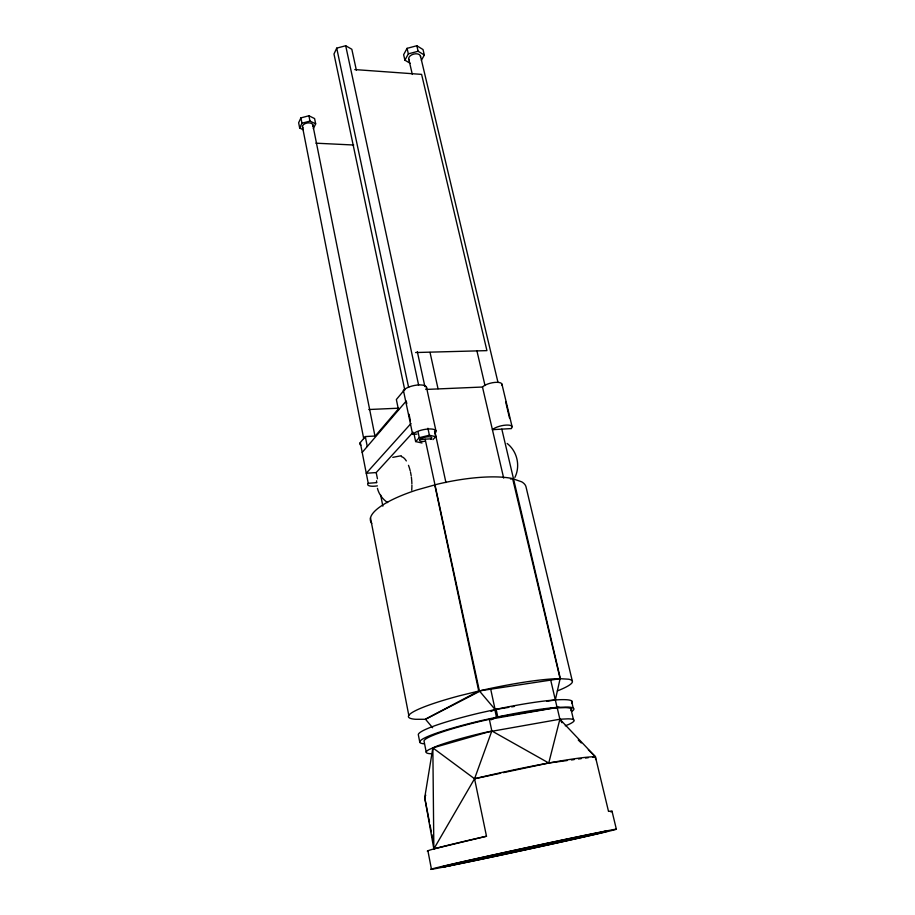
<?xml version="1.0" encoding="UTF-8"?>
<svg xmlns="http://www.w3.org/2000/svg" width="915" height="915" viewBox="0 0 915 915"><rect width="100%" height="100%" fill="white"/><g stroke="black" fill="none" stroke-linecap="round" stroke-linejoin="round"><path stroke-width="1.37" d="M376.557 482.514L376.591 480.787M514.882 477.458C520.555 465.952 517.284 451.37 507.139 443.455M425.75 795.078L424.72 797.697L433.847 848.903L486.494 836.241L474.553 778.757L491.835 730.948L489.353 719.339L481.942 720.974A74.481 7.72 -12.2 0 0 424.022 741.001L426.207 752.096M313.342 128.695L315.664 123.868L314.6 118.573L308.915 115.77L300.898 117.886L298.645 122.759L299.685 128.054L303.105 129.69M356.358 70.169L351.829 49.261L345.698 45.75L336.72 48.14L333.986 54.019L404.773 389.996M299.685 128.054L301.95 123.205L300.898 117.886M421.392 60.276L424.331 55.037L423.027 49.547L416.817 45.75L407.061 48.346L403.629 54.694L404.91 60.184L410.114 63.261M404.91 60.184L408.353 53.848L407.061 48.346M377.415 485.876A10.683 3.18 -11.3 0 1 368.23 483.28L360.281 442.574L365.314 436.569L375.264 435.998L398.483 408.822M362.203 452.41L406.249 400.999L406.798 403.652M410.984 423.508L366.275 473.261L376.202 472.563L413.145 432.223M422.032 442.997L415.639 441.579L419.276 437.69L429.398 435.231L435.746 436.707L434.545 431.125M432.955 439.612L435.746 436.707M491.035 711.47L495.107 709.514L479.38 690.905L425.155 439.211M478.739 691.065L425.212 719.282L415.673 719.293A83.86 10.374 -12.2 0 1 459.467 695.789L478.739 691.065L434.751 484.927L435.346 484.756M546.873 701.29L555.336 699.952L560.106 678.69L559.202 678.633A83.86 10.374 -12.2 0 0 481.496 690.39L425.521 719.282L432.623 727.745M491.012 719.808L496.502 717.246L557.063 707.375L567.712 707.032A78.873 8.178 -12.2 0 1 571.955 711.298M555.039 708.267L557.063 707.375L550.716 680.108M558.951 707.146L489.353 719.339M565.276 725.801L568.775 724.417A76.677 7.309 -12.2 0 0 568.135 718.835L559.877 719.224L484.412 732.595A74.687 7.114 -12.2 0 0 436.787 746.148L428.986 749.602A74.687 7.114 -12.2 0 0 432.063 753.788M408.353 53.848L418.132 51.263L424.331 55.037M301.95 123.205L309.979 121.089L315.664 123.868M444.37 866.894L451.015 865.418M600.492 832.307L607.983 830.637M500.665 773.221L474.553 778.757L433.847 848.903L432.852 747.887L491.835 730.948L548.76 763.007L567.14 760.537M503.41 772.637L548.76 763.007L559.877 719.224L557.246 707.89L565.493 707.615A76.46 7.926 -12.2 0 1 571.029 710.623M392.775 457.351L401.33 455.716M508.82 707.341L495.107 709.514L490.703 689.189M511.645 706.883L514.459 706.437M479.38 690.905L560.106 678.69L512.732 479.083L513.498 478.774L501.82 429.135M571.383 759.965L574.208 759.576M578.452 759.004L581.277 758.626M585.52 758.055L588.345 757.677M592.577 757.105L595.413 756.728L608.509 811.388A94.474 2.242 -12.2 0 1 610.82 811.88M510.478 479.003L513.498 478.774L560.38 678.701L568.581 679.205A83.86 10.374 -12.2 0 1 557.361 690.928M368.23 483.28L376.763 482.64M419.939 439.486L431.411 438.8M425.761 389.458A12.181 4.381 -12 0 0 418.864 384.941A12.181 4.381 -12 0 0 403.424 390.419L412.654 434.351L416.897 434.099M368.802 409.52L398.7 408.193M403.424 390.419L404.007 390.396L396.355 399.535L398.528 410.012M427.179 389.39L482.479 387.022A10.431 3.637 -13.3 0 1 494.706 382.413A10.431 3.637 -13.3 0 1 501.843 385.124M415.604 352.538L486.929 350.628L421.598 74.378L354.791 69.574M315.915 143.186L353.739 145.016M387.651 502.587C382.722 499.338 378.856 494.157 377.449 488.37M578.246 740.018L581.277 742.969M588.345 749.843L595.413 756.728L595.665 759.564M561.993 722.736L559.877 719.224L595.413 756.728A93.204 6.005 -12.2 0 0 474.553 778.757L432.852 747.887L424.72 797.697L429.478 822.219M612.032 811.228L616.355 829.207M501.935 384.14L512.08 426.653M572.344 681.172L525.965 486.666A79.605 21.594 -12.2 0 0 521.699 481.828L512.137 478.488A79.605 21.594 -12.2 0 0 437.336 484.207L416.634 490.017A79.605 21.594 -12.2 0 0 371.776 523.38M505.686 401.914L509.506 417.972M420.477 56.055L497.977 382.379M416.817 45.75L418.132 51.263M571.486 700.764L573.202 707.993M570.846 708.542L573.453 719.602M408.765 59.155L412.333 74.435M476.909 350.822L485.019 385.547M482.479 387.022L503.685 478.122M430.039 352.447L438.022 388.738M426.436 387.045L435.929 430.782M496.147 709.354L497.794 716.96M445.937 482.548L435.197 433.024A12.33 4.026 -12.1 0 0 428.334 428.998A12.33 4.026 -12.1 0 0 412.654 434.351M417.332 351.692L424.88 386.53M494.855 709.64L496.502 717.246M345.698 45.75L418.601 384.975M427.9 428.254L429.398 435.231M336.72 48.14L408.628 387.422M418.098 432.097L419.276 437.69M414.175 434.602L415.639 441.579M409.028 414.232L410.423 420.854M312.77 124.623L375.036 436.432M308.915 115.77L309.979 121.089M376.202 472.563L377.438 478.797M380.663 495.049L382.859 506.178M365.314 436.569L367.27 446.509M302.419 126.533L363.724 438.674M419.722 741.893L418.304 734.642A78.724 8.59 -12.2 0 1 479.391 713.06L500.631 708.359A78.724 8.59 -12.2 0 1 571.669 703.029M370.484 517.879L408.799 715.37M430.004 824.941L431.331 831.758M431.857 834.48L432.383 837.202M432.749 839.101L433.241 841.617M427.911 850.79L431.423 869.09M360.853 445.159A10.568 3.466 -11.2 0 1 360.281 442.574M401.353 456.631A24.957 9.573 85.8 0 1 406.329 460.931M408.49 465.335A24.957 9.573 85.8 0 1 410.206 470.882M410.492 472.094A24.957 9.573 85.8 0 1 411.19 475.892M411.373 477.184A24.957 9.573 85.8 0 1 411.876 483.795M411.899 485.11A24.957 9.573 85.8 0 1 411.704 490.234M409.211 60.013A6.062 3.626 -14.6 0 1 413.66 54.099A6.062 3.626 -14.6 0 1 420.511 57.016M303.071 127.974A5.307 2.997 -10.1 0 1 307.085 123.01A5.307 2.997 -10.1 0 1 312.701 126.201M425.018 441.304A6.279 2.024 -12.1 0 1 419.779 439.68A6.279 2.024 -12.1 0 1 428.414 436.764A6.279 2.024 -12.1 0 1 430.633 439.417M428.392 851.282A94.474 2.242 -12.2 0 1 486.494 836.241M424.114 743.804A78.873 8.178 -12.2 0 1 481.004 720.665L502.289 715.965A78.873 8.178 -12.2 0 1 557.063 707.375M490.497 855.514L467.942 860.512A94.908 0.961 -12.2 0 0 438.376 868.083L450.272 865.727A94.908 0.961 -12.2 0 0 552.614 843.927L573.19 839.375A94.908 0.961 -12.2 0 0 612.901 829.699L602.985 831.598A94.908 0.961 -12.2 0 0 490.497 855.514M511.153 428.586L492.407 429.684A10.557 3.34 -13.2 0 1 506.087 425.098A10.557 3.34 -13.2 0 1 511.153 428.586M473.513 860.821A85.941 0.869 -12.2 0 0 607.034 831.346A85.941 0.869 -12.2 0 0 490.234 855.685A85.941 0.869 -12.2 0 0 473.513 860.821"/></g></svg>
